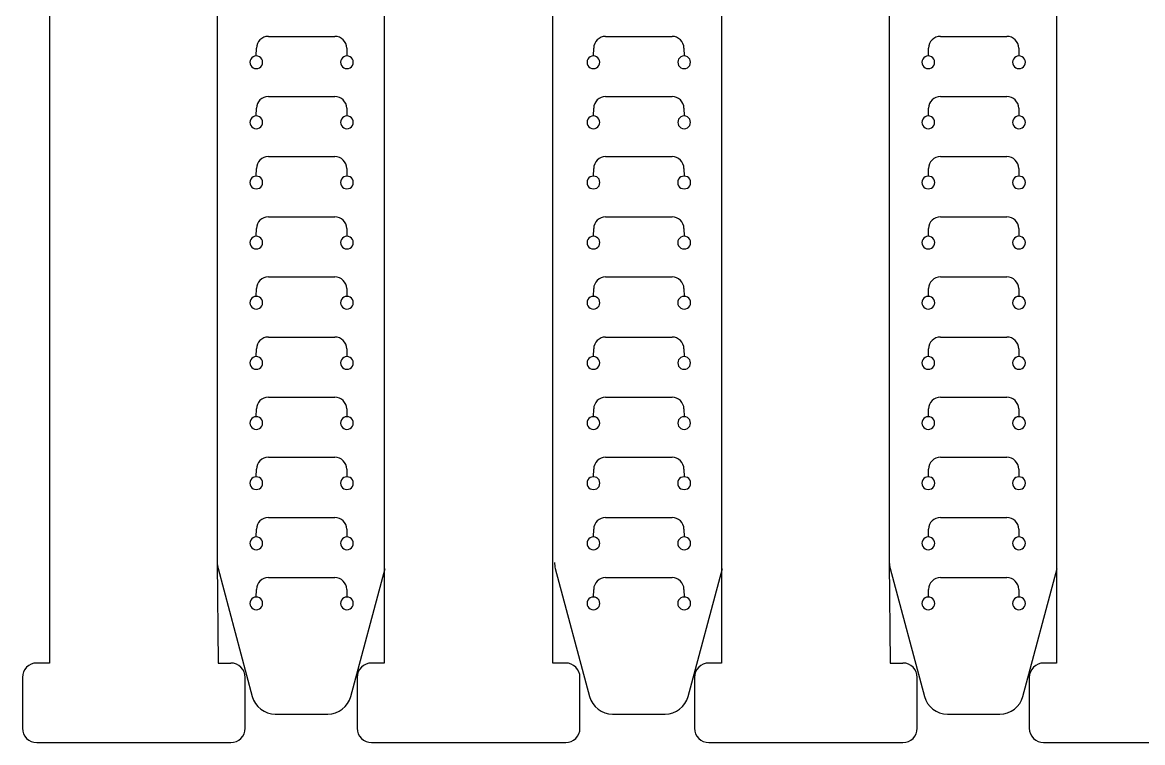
# Model space of a CAD drawing. Extents: x 13 to 590, y 13 to 389.
# Drawn here: x 13.4 to 154.2, y 13.4 to 103.9 of the extents above; entities that cross this region are included whole.
import ezdxf

# ---------------------------------------------------------------- set-up
doc = ezdxf.new("R2010")
doc.units = 0
doc.layers.add('Layer_1', color=7, linetype='CONTINUOUS')

msp = doc.modelspace()

# ---------------------------------------------------------------- linework, layer by layer
at = {"layer": 'Layer_1', "color": 7}
for p, q in [((37.904626, 378.622635), (37.904626, 36.036164)), ((58.901298, 378.68137), (58.901298, 23.394904)), ((101.292422, 378.68137), (101.292422, 23.394904)), ((122.378126, 378.622635), (122.378126, 36.036164)), ((143.374798, 378.68137), (143.374798, 23.394904)), ((16.818922, 367.56887), (16.818922, 23.394904)), ((80.101308, 23.394904), (80.101308, 365.98137)), ((37.904626, 36.036164), (38.018926, 23.394904)), ((38.006861, 35.259717), (42.308828, 19.204512)), ((54.700429, 19.204512), (59.002396, 35.259717)), ((80.397985, 35.259717), (84.699951, 19.204512)), ((97.091553, 19.204512), (101.393519, 35.259717)), ((122.378126, 36.036164), (122.492426, 23.394904)), ((122.480361, 35.259717), (126.782327, 19.204512)), ((139.173929, 19.204512), (143.475895, 35.259717)), ((16.818922, 23.394904), (15.218934, 23.394904)), ((38.018926, 23.394904), (39.618915, 23.394904)), ((58.901298, 23.394904), (57.30131, 23.394904)), ((81.701296, 23.394904), (80.101308, 23.394904)), ((101.292422, 23.394904), (99.692434, 23.394904)), ((122.492426, 23.394904), (124.092414, 23.394904)), ((143.374798, 23.394904), (141.77481, 23.394904)), ((13.418921, 21.59489), (13.418921, 15.194884)), ((41.418928, 15.194884), (41.418928, 21.59489)), ((55.501297, 21.59489), (55.501297, 15.194884)), ((83.501309, 15.194884), (83.501309, 21.59489)), ((97.89242, 21.59489), (97.89242, 15.194884)), ((125.892428, 15.194884), (125.892428, 21.59489)), ((139.974796, 21.59489), (139.974796, 15.194884)), ((45.206597, 16.98098), (51.802633, 16.98098)), ((87.597721, 16.98098), (94.193757, 16.98098)), ((129.680097, 16.98098), (136.276133, 16.98098)), ((15.218934, 13.394897), (39.618915, 13.394897)), ((57.30131, 13.394897), (81.701296, 13.394897)), ((99.692434, 13.394897), (124.092414, 13.394897)), ((141.77481, 13.394897), (166.17479, 13.394897))]:
    msp.add_line(p, q, dxfattribs=at)
at = {"layer": 'Layer_1', "color": 1}
for p, q in [((44.33252, 102.142309), (52.676737, 102.142309)), ((86.723643, 102.142309), (95.067861, 102.142309)), ((128.806019, 102.142309), (137.150237, 102.142309)), ((42.817304, 99.693699), (42.83265, 100.666096)), ((54.176554, 100.666093), (54.1919, 99.693697)), ((85.208427, 99.693699), (85.223773, 100.666096)), ((96.567678, 100.666093), (96.583024, 99.693697)), ((127.290804, 99.693699), (127.306149, 100.666096)), ((138.650054, 100.666093), (138.6654, 99.693697)), ((42.80463, 99.693805), (42.80463, 99.693805)), ((54.204627, 99.693805), (54.204627, 99.693805)), ((85.195754, 99.693805), (85.195754, 99.693805)), ((96.59575, 99.693805), (96.59575, 99.693805)), ((127.27813, 99.693805), (127.27813, 99.693805)), ((138.678126, 99.693805), (138.678126, 99.693805)), ((44.33252, 94.585333), (52.676737, 94.585333)), ((86.723643, 94.585333), (95.067861, 94.585333)), ((128.806019, 94.585333), (137.150237, 94.585333)), ((42.817304, 92.13672), (42.83265, 93.109117)), ((54.176554, 93.109117), (54.1919, 92.13672)), ((85.208427, 92.13672), (85.223773, 93.109117)), ((96.567678, 93.109117), (96.583024, 92.13672)), ((127.290804, 92.13672), (127.306149, 93.109117)), ((138.650054, 93.109117), (138.6654, 92.13672)), ((42.80463, 92.136826), (42.80463, 92.136826)), ((54.204627, 92.136826), (54.204627, 92.136826)), ((85.195754, 92.136826), (85.195754, 92.136826)), ((96.59575, 92.136826), (96.59575, 92.136826)), ((127.27813, 92.136826), (127.27813, 92.136826)), ((138.678126, 92.136826), (138.678126, 92.136826)), ((44.33252, 87.028357), (52.676737, 87.028357)), ((86.723643, 87.028357), (95.067861, 87.028357)), ((128.806019, 87.028357), (137.150237, 87.028357)), ((42.80463, 84.579823), (42.80463, 84.579823)), ((42.817304, 84.579747), (42.83265, 85.552117)), ((54.176554, 85.552114), (54.1919, 84.579744)), ((54.204627, 84.579823), (54.204627, 84.579823)), ((85.195754, 84.579823), (85.195754, 84.579823)), ((85.208427, 84.579747), (85.223773, 85.552117)), ((96.567678, 85.552114), (96.583024, 84.579744)), ((96.59575, 84.579823), (96.59575, 84.579823)), ((127.27813, 84.579823), (127.27813, 84.579823)), ((127.290804, 84.579747), (127.306149, 85.552117)), ((138.650054, 85.552114), (138.6654, 84.579744)), ((138.678126, 84.579823), (138.678126, 84.579823)), ((44.33252, 79.471381), (52.676737, 79.471381)), ((86.723643, 79.471381), (95.067861, 79.471381)), ((128.806019, 79.471381), (137.150237, 79.471381)), ((42.817304, 77.022741), (42.83265, 77.995138)), ((54.176554, 77.995138), (54.1919, 77.022741)), ((85.208427, 77.022741), (85.223773, 77.995138)), ((96.567678, 77.995138), (96.583024, 77.022741)), ((127.290804, 77.022741), (127.306149, 77.995138)), ((138.650054, 77.995138), (138.6654, 77.022741)), ((42.80463, 77.022847), (42.80463, 77.022847)), ((54.204627, 77.022847), (54.204627, 77.022847)), ((85.195754, 77.022847), (85.195754, 77.022847)), ((96.59575, 77.022847), (96.59575, 77.022847)), ((127.27813, 77.022847), (127.27813, 77.022847)), ((138.678126, 77.022847), (138.678126, 77.022847)), ((44.33252, 71.914404), (52.676737, 71.914404)), ((86.723643, 71.914404), (95.067861, 71.914404)), ((128.806019, 71.914404), (137.150237, 71.914404)), ((42.817304, 69.465768), (42.83265, 70.438164)), ((54.176554, 70.438162), (54.1919, 69.465765)), ((85.208427, 69.465768), (85.223773, 70.438164)), ((96.567678, 70.438162), (96.583024, 69.465765)), ((127.290804, 69.465768), (127.306149, 70.438164)), ((138.650054, 70.438162), (138.6654, 69.465765)), ((42.80463, 69.465871), (42.80463, 69.465871)), ((54.204627, 69.465871), (54.204627, 69.465871)), ((85.195754, 69.465871), (85.195754, 69.465871)), ((96.59575, 69.465871), (96.59575, 69.465871)), ((127.27813, 69.465871), (127.27813, 69.465871)), ((138.678126, 69.465871), (138.678126, 69.465871)), ((44.33252, 64.357431), (52.676737, 64.357431)), ((86.723643, 64.357431), (95.067861, 64.357431)), ((128.806019, 64.357431), (137.150237, 64.357431)), ((42.817304, 61.908789), (42.83265, 62.881186)), ((54.176554, 62.881186), (54.1919, 61.908789)), ((85.208427, 61.908789), (85.223773, 62.881186)), ((96.567678, 62.881186), (96.583024, 61.908789)), ((127.290804, 61.908789), (127.306149, 62.881186)), ((138.650054, 62.881186), (138.6654, 61.908789)), ((42.80463, 61.908895), (42.80463, 61.908895)), ((54.204627, 61.908895), (54.204627, 61.908895)), ((85.195754, 61.908895), (85.195754, 61.908895)), ((96.59575, 61.908895), (96.59575, 61.908895)), ((127.27813, 61.908895), (127.27813, 61.908895)), ((138.678126, 61.908895), (138.678126, 61.908895)), ((44.33252, 56.800426), (52.676737, 56.800426)), ((86.723643, 56.800426), (95.067861, 56.800426)), ((128.806019, 56.800426), (137.150237, 56.800426)), ((42.817304, 54.351815), (42.83265, 55.324212)), ((54.176554, 55.324212), (54.1919, 54.351815)), ((85.208427, 54.351815), (85.223773, 55.324212)), ((96.567678, 55.324212), (96.583024, 54.351815)), ((127.290804, 54.351815), (127.306149, 55.324212)), ((138.650054, 55.324212), (138.6654, 54.351815)), ((42.80463, 54.351921), (42.80463, 54.351921)), ((54.204627, 54.351921), (54.204627, 54.351921)), ((85.195754, 54.351921), (85.195754, 54.351921)), ((96.59575, 54.351921), (96.59575, 54.351921)), ((127.27813, 54.351921), (127.27813, 54.351921)), ((138.678126, 54.351921), (138.678126, 54.351921)), ((44.33252, 49.243449), (52.676737, 49.243449)), ((86.723643, 49.243449), (95.067861, 49.243449)), ((128.806019, 49.243449), (137.150237, 49.243449)), ((42.80463, 46.794916), (42.80463, 46.794916)), ((42.817304, 46.794836), (42.83265, 47.767207)), ((54.176554, 47.767207), (54.1919, 46.794836)), ((54.204627, 46.794916), (54.204627, 46.794916)), ((85.195754, 46.794916), (85.195754, 46.794916)), ((85.208427, 46.794836), (85.223773, 47.767207)), ((96.567678, 47.767207), (96.583024, 46.794836)), ((96.59575, 46.794916), (96.59575, 46.794916)), ((127.27813, 46.794916), (127.27813, 46.794916)), ((127.290804, 46.794836), (127.306149, 47.767207)), ((138.650054, 47.767207), (138.6654, 46.794836)), ((138.678126, 46.794916), (138.678126, 46.794916)), ((44.33252, 41.686473), (52.676737, 41.686473)), ((86.723643, 41.686473), (95.067861, 41.686473)), ((128.806019, 41.686473), (137.150237, 41.686473)), ((42.817304, 39.237836), (42.83265, 40.210233)), ((54.176554, 40.21023), (54.1919, 39.237834)), ((85.208427, 39.237836), (85.223773, 40.210233)), ((96.567678, 40.21023), (96.583024, 39.237834)), ((127.290804, 39.237836), (127.306149, 40.210233)), ((138.650054, 40.21023), (138.6654, 39.237834)), ((42.80463, 39.237939), (42.80463, 39.237939)), ((54.204627, 39.237939), (54.204627, 39.237939)), ((85.195754, 39.237939), (85.195754, 39.237939)), ((96.59575, 39.237939), (96.59575, 39.237939)), ((127.27813, 39.237939), (127.27813, 39.237939)), ((138.678126, 39.237939), (138.678126, 39.237939)), ((44.33252, 34.129497), (52.676737, 34.129497)), ((86.723643, 34.129497), (95.067861, 34.129497)), ((128.806019, 34.129497), (137.150237, 34.129497)), ((42.817304, 31.68086), (42.83265, 32.653254)), ((54.176554, 32.653254), (54.1919, 31.68086)), ((85.208427, 31.68086), (85.223773, 32.653254)), ((96.567678, 32.653254), (96.583024, 31.68086)), ((127.290804, 31.68086), (127.306149, 32.653254)), ((138.650054, 32.653254), (138.6654, 31.68086)), ((42.80463, 31.680966), (42.80463, 31.680966)), ((54.204627, 31.680966), (54.204627, 31.680966)), ((85.195754, 31.680966), (85.195754, 31.680966)), ((96.59575, 31.680966), (96.59575, 31.680966)), ((127.27813, 31.680966), (127.27813, 31.680966)), ((138.678126, 31.680966), (138.678126, 31.680966))]:
    msp.add_line(p, q, dxfattribs=at)
for points in [[(44.33252, 102.142309), (43.513343, 102.142309), (42.845694, 101.48514), (42.832703, 100.666096)], [(54.176554, 100.666093), (54.16359, 101.485137), (53.495887, 102.142309), (52.676737, 102.142309)], [(86.723643, 102.142309), (85.904467, 102.142309), (85.236817, 101.48514), (85.223826, 100.666096)], [(96.567678, 100.666093), (96.554713, 101.485137), (95.887011, 102.142309), (95.067861, 102.142309)], [(128.806019, 102.142309), (127.986843, 102.142309), (127.319193, 101.48514), (127.306202, 100.666096)], [(138.650054, 100.666093), (138.637089, 101.485137), (137.969387, 102.142309), (137.150237, 102.142309)], [(42.111792, 99.293805), (41.968891, 99.046288), (41.968891, 98.741302), (42.111792, 98.493785)], [(42.80463, 99.693805), (42.518801, 99.693805), (42.254694, 99.541326), (42.111792, 99.293808)], [(43.497442, 99.293805), (43.35454, 99.541323), (43.090433, 99.693802), (42.80463, 99.693802)], [(43.497442, 98.493785), (43.64037, 98.741305), (43.64037, 99.046288), (43.497442, 99.293805)], [(53.511789, 99.293805), (53.368887, 99.046288), (53.368887, 98.741302), (53.511789, 98.493785)], [(54.204627, 99.693805), (53.918797, 99.693805), (53.65469, 99.541326), (53.511789, 99.293808)], [(54.897438, 99.293805), (54.754537, 99.541323), (54.49043, 99.693802), (54.204627, 99.693802)], [(54.897438, 98.493785), (55.040366, 98.741305), (55.040366, 99.046288), (54.897438, 99.293805)], [(84.502916, 99.293805), (84.360015, 99.046288), (84.360015, 98.741302), (84.502916, 98.493785)], [(85.195754, 99.693805), (84.909925, 99.693805), (84.645818, 99.541326), (84.502916, 99.293808)], [(85.888565, 99.293805), (85.745664, 99.541323), (85.481557, 99.693802), (85.195754, 99.693802)], [(85.888565, 98.493785), (86.031493, 98.741305), (86.031493, 99.046288), (85.888565, 99.293805)], [(95.902912, 99.293805), (95.760011, 99.046288), (95.760011, 98.741302), (95.902912, 98.493785)], [(96.59575, 99.693805), (96.309921, 99.693805), (96.045814, 99.541326), (95.902912, 99.293808)], [(97.288562, 99.293805), (97.14566, 99.541323), (96.881553, 99.693802), (96.59575, 99.693802)], [(97.288562, 98.493785), (97.43149, 98.741305), (97.43149, 99.046288), (97.288562, 99.293805)], [(126.585292, 99.293805), (126.442391, 99.046288), (126.442391, 98.741302), (126.585292, 98.493785)], [(127.27813, 99.693805), (126.992301, 99.693805), (126.728194, 99.541326), (126.585292, 99.293808)], [(127.970941, 99.293805), (127.82804, 99.541323), (127.563933, 99.693802), (127.27813, 99.693802)], [(127.970941, 98.493785), (128.113869, 98.741305), (128.113869, 99.046288), (127.970941, 99.293805)], [(137.985288, 99.293805), (137.842387, 99.046288), (137.842387, 98.741302), (137.985288, 98.493785)], [(138.678126, 99.693805), (138.392297, 99.693805), (138.12819, 99.541326), (137.985288, 99.293808)], [(139.370938, 99.293805), (139.228036, 99.541323), (138.963929, 99.693802), (138.678126, 99.693802)], [(139.370938, 98.493785), (139.513866, 98.741305), (139.513866, 99.046288), (139.370938, 99.293805)], [(42.111792, 98.493785), (42.254694, 98.246267), (42.518801, 98.093788), (42.80463, 98.093788)], [(42.80463, 98.093788), (43.090433, 98.093788), (43.35454, 98.246267), (43.497442, 98.493785)], [(53.511789, 98.493785), (53.65469, 98.246267), (53.918797, 98.093788), (54.204627, 98.093788)], [(54.204627, 98.093788), (54.49043, 98.093788), (54.754537, 98.246267), (54.897438, 98.493785)], [(84.502916, 98.493785), (84.645818, 98.246267), (84.909925, 98.093788), (85.195754, 98.093788)], [(85.195754, 98.093788), (85.481557, 98.093788), (85.745664, 98.246267), (85.888565, 98.493785)], [(95.902912, 98.493785), (96.045814, 98.246267), (96.309921, 98.093788), (96.59575, 98.093788)], [(96.59575, 98.093788), (96.881553, 98.093788), (97.14566, 98.246267), (97.288562, 98.493785)], [(126.585292, 98.493785), (126.728194, 98.246267), (126.992301, 98.093788), (127.27813, 98.093788)], [(127.27813, 98.093788), (127.563933, 98.093788), (127.82804, 98.246267), (127.970941, 98.493785)], [(137.985288, 98.493785), (138.12819, 98.246267), (138.392297, 98.093788), (138.678126, 98.093788)], [(138.678126, 98.093788), (138.963929, 98.093788), (139.228036, 98.246267), (139.370938, 98.493785)], [(44.33252, 94.585333), (43.513343, 94.585333), (42.845694, 93.928161), (42.832703, 93.109117)], [(54.176554, 93.109117), (54.16359, 93.928161), (53.495887, 94.585333), (52.676737, 94.585333)], [(86.723643, 94.585333), (85.904467, 94.585333), (85.236817, 93.928161), (85.223826, 93.109117)], [(96.567678, 93.109117), (96.554713, 93.928161), (95.887011, 94.585333), (95.067861, 94.585333)], [(128.806019, 94.585333), (127.986843, 94.585333), (127.319193, 93.928161), (127.306202, 93.109117)], [(138.650054, 93.109117), (138.637089, 93.928161), (137.969387, 94.585333), (137.150237, 94.585333)], [(42.111792, 91.736829), (41.968891, 91.489311), (41.968891, 91.184353), (42.111792, 90.936811)], [(42.80463, 92.136826), (42.518801, 92.136826), (42.254694, 91.984349), (42.111792, 91.736829)], [(43.497442, 91.736829), (43.35454, 91.984349), (43.090433, 92.136826), (42.80463, 92.136826)], [(43.497442, 90.936811), (43.64037, 91.184355), (43.64037, 91.489314), (43.497442, 91.736829)], [(53.511789, 91.736829), (53.368887, 91.489311), (53.368887, 91.184353), (53.511789, 90.936811)], [(54.204627, 92.136826), (53.918797, 92.136826), (53.65469, 91.984349), (53.511789, 91.736829)], [(54.897438, 91.736829), (54.754537, 91.984349), (54.49043, 92.136826), (54.204627, 92.136826)], [(54.897438, 90.936811), (55.040366, 91.184355), (55.040366, 91.489314), (54.897438, 91.736829)], [(84.502916, 91.736829), (84.360015, 91.489311), (84.360015, 91.184353), (84.502916, 90.936811)], [(85.195754, 92.136826), (84.909925, 92.136826), (84.645818, 91.984349), (84.502916, 91.736829)], [(85.888565, 91.736829), (85.745664, 91.984349), (85.481557, 92.136826), (85.195754, 92.136826)], [(85.888565, 90.936811), (86.031493, 91.184355), (86.031493, 91.489314), (85.888565, 91.736829)], [(95.902912, 91.736829), (95.760011, 91.489311), (95.760011, 91.184353), (95.902912, 90.936811)], [(96.59575, 92.136826), (96.309921, 92.136826), (96.045814, 91.984349), (95.902912, 91.736829)], [(97.288562, 91.736829), (97.14566, 91.984349), (96.881553, 92.136826), (96.59575, 92.136826)], [(97.288562, 90.936811), (97.43149, 91.184355), (97.43149, 91.489314), (97.288562, 91.736829)], [(126.585292, 91.736829), (126.442391, 91.489311), (126.442391, 91.184353), (126.585292, 90.936811)], [(127.27813, 92.136826), (126.992301, 92.136826), (126.728194, 91.984349), (126.585292, 91.736829)], [(127.970941, 91.736829), (127.82804, 91.984349), (127.563933, 92.136826), (127.27813, 92.136826)], [(127.970941, 90.936811), (128.113869, 91.184355), (128.113869, 91.489314), (127.970941, 91.736829)], [(137.985288, 91.736829), (137.842387, 91.489311), (137.842387, 91.184353), (137.985288, 90.936811)], [(138.678126, 92.136826), (138.392297, 92.136826), (138.12819, 91.984349), (137.985288, 91.736829)], [(139.370938, 91.736829), (139.228036, 91.984349), (138.963929, 92.136826), (138.678126, 92.136826)], [(139.370938, 90.936811), (139.513866, 91.184355), (139.513866, 91.489314), (139.370938, 91.736829)], [(42.111792, 90.936811), (42.254694, 90.689291), (42.518801, 90.536814), (42.80463, 90.536814)], [(42.80463, 90.536814), (43.090433, 90.536814), (43.35454, 90.689291), (43.497442, 90.936811)], [(53.511789, 90.936811), (53.65469, 90.689291), (53.918797, 90.536814), (54.204627, 90.536814)], [(54.204627, 90.536814), (54.49043, 90.536814), (54.754537, 90.689291), (54.897438, 90.936811)], [(84.502916, 90.936811), (84.645818, 90.689291), (84.909925, 90.536814), (85.195754, 90.536814)], [(85.195754, 90.536814), (85.481557, 90.536814), (85.745664, 90.689291), (85.888565, 90.936811)], [(95.902912, 90.936811), (96.045814, 90.689291), (96.309921, 90.536814), (96.59575, 90.536814)], [(96.59575, 90.536814), (96.881553, 90.536814), (97.14566, 90.689291), (97.288562, 90.936811)], [(126.585292, 90.936811), (126.728194, 90.689291), (126.992301, 90.536814), (127.27813, 90.536814)], [(127.27813, 90.536814), (127.563933, 90.536814), (127.82804, 90.689291), (127.970941, 90.936811)], [(137.985288, 90.936811), (138.12819, 90.689291), (138.392297, 90.536814), (138.678126, 90.536814)], [(138.678126, 90.536814), (138.963929, 90.536814), (139.228036, 90.689291), (139.370938, 90.936811)], [(44.33252, 87.028357), (43.513343, 87.028357), (42.845667, 86.371188), (42.832703, 85.552114)], [(54.176554, 85.552114), (54.16359, 86.371185), (53.495887, 87.028357), (52.676737, 87.028357)], [(86.723643, 87.028357), (85.904467, 87.028357), (85.236791, 86.371188), (85.223826, 85.552114)], [(96.567678, 85.552114), (96.554713, 86.371185), (95.887011, 87.028357), (95.067861, 87.028357)], [(128.806019, 87.028357), (127.986843, 87.028357), (127.319167, 86.371188), (127.306202, 85.552114)], [(138.650054, 85.552114), (138.637089, 86.371185), (137.969387, 87.028357), (137.150237, 87.028357)], [(42.80463, 84.579823), (42.518034, 84.579823), (42.25271, 84.428773), (42.109094, 84.180779)], [(43.500141, 84.180779), (43.356525, 84.428773), (43.091201, 84.580988), (42.80463, 84.579823)], [(54.204627, 84.579823), (53.91803, 84.579823), (53.652706, 84.428773), (53.50909, 84.180779)], [(54.900163, 84.180779), (54.756521, 84.428773), (54.491197, 84.580988), (54.204627, 84.579823)], [(85.195754, 84.579823), (84.909157, 84.579823), (84.643833, 84.428773), (84.500217, 84.180779)], [(85.891264, 84.180779), (85.747648, 84.428773), (85.482324, 84.580988), (85.195754, 84.579823)], [(96.59575, 84.579823), (96.309154, 84.579823), (96.043829, 84.428773), (95.900214, 84.180779)], [(97.291287, 84.180779), (97.147645, 84.428773), (96.88232, 84.580988), (96.59575, 84.579823)], [(127.27813, 84.579823), (126.991533, 84.579823), (126.726209, 84.428773), (126.582593, 84.180779)], [(127.97364, 84.180779), (127.830024, 84.428773), (127.5647, 84.580988), (127.27813, 84.579823)], [(138.678126, 84.579823), (138.39153, 84.579823), (138.126205, 84.428773), (137.98259, 84.180779)], [(139.373663, 84.180779), (139.230021, 84.428773), (138.964696, 84.580988), (138.678126, 84.579823)], [(42.109094, 84.180779), (41.965451, 83.932785), (41.965451, 83.6269), (42.109094, 83.37888)], [(42.109094, 83.37888), (42.25271, 83.130886), (42.518034, 82.978671), (42.80463, 82.979835)], [(42.80463, 82.979835), (43.091201, 82.979835), (43.356525, 83.130888), (43.500141, 83.37888)], [(43.500141, 83.37888), (43.643783, 83.6269), (43.643783, 83.932785), (43.500141, 84.180779)], [(53.50909, 84.180779), (53.365448, 83.932785), (53.365448, 83.6269), (53.50909, 83.37888)], [(53.50909, 83.37888), (53.652706, 83.130886), (53.91803, 82.978671), (54.204627, 82.979835)], [(54.204627, 82.979835), (54.491197, 82.979835), (54.756521, 83.130888), (54.900163, 83.37888)], [(54.900163, 83.37888), (55.043779, 83.6269), (55.043779, 83.932785), (54.900163, 84.180779)], [(84.500217, 84.180779), (84.356575, 83.932785), (84.356575, 83.6269), (84.500217, 83.37888)], [(84.500217, 83.37888), (84.643833, 83.130886), (84.909157, 82.978671), (85.195754, 82.979835)], [(85.195754, 82.979835), (85.482324, 82.979835), (85.747648, 83.130888), (85.891264, 83.37888)], [(85.891264, 83.37888), (86.034906, 83.6269), (86.034906, 83.932785), (85.891264, 84.180779)], [(95.900214, 84.180779), (95.756571, 83.932785), (95.756571, 83.6269), (95.900214, 83.37888)], [(95.900214, 83.37888), (96.043829, 83.130886), (96.309154, 82.978671), (96.59575, 82.979835)], [(96.59575, 82.979835), (96.88232, 82.979835), (97.147645, 83.130888), (97.291287, 83.37888)], [(97.291287, 83.37888), (97.434903, 83.6269), (97.434903, 83.932785), (97.291287, 84.180779)], [(126.582593, 84.180779), (126.438951, 83.932785), (126.438951, 83.6269), (126.582593, 83.37888)], [(126.582593, 83.37888), (126.726209, 83.130886), (126.991533, 82.978671), (127.27813, 82.979835)], [(127.27813, 82.979835), (127.5647, 82.979835), (127.830024, 83.130888), (127.97364, 83.37888)], [(127.97364, 83.37888), (128.117282, 83.6269), (128.117282, 83.932785), (127.97364, 84.180779)], [(137.98259, 84.180779), (137.838947, 83.932785), (137.838947, 83.6269), (137.98259, 83.37888)], [(137.98259, 83.37888), (138.126205, 83.130886), (138.39153, 82.978671), (138.678126, 82.979835)], [(138.678126, 82.979835), (138.964696, 82.979835), (139.230021, 83.130888), (139.373663, 83.37888)], [(139.373663, 83.37888), (139.517279, 83.6269), (139.517279, 83.932785), (139.373663, 84.180779)], [(44.33252, 79.471381), (43.513343, 79.471381), (42.845667, 78.814209), (42.832703, 77.995138)], [(54.176554, 77.995138), (54.16359, 78.814209), (53.495887, 79.471383), (52.676737, 79.471383)], [(86.723643, 79.471381), (85.904467, 79.471381), (85.236791, 78.814209), (85.223826, 77.995138)], [(96.567678, 77.995138), (96.554713, 78.814209), (95.887011, 79.471383), (95.067861, 79.471383)], [(128.806019, 79.471381), (127.986843, 79.471381), (127.319167, 78.814209), (127.306202, 77.995138)], [(138.650054, 77.995138), (138.637089, 78.814209), (137.969387, 79.471383), (137.150237, 79.471383)], [(42.109252, 76.623723), (41.965663, 76.375756), (41.965663, 76.06995), (42.109252, 75.821983)], [(42.80463, 77.022847), (42.518087, 77.022847), (42.252842, 76.871693), (42.109252, 76.623723)], [(43.499982, 76.623723), (43.356392, 76.871691), (43.091148, 77.023932), (42.80463, 77.022847)], [(43.499982, 75.821983), (43.643571, 76.06995), (43.643571, 76.375756), (43.499982, 76.623723)], [(53.509249, 76.623723), (53.365659, 76.375756), (53.365659, 76.06995), (53.509249, 75.821983)], [(54.204627, 77.022847), (53.918083, 77.022847), (53.652838, 76.871693), (53.509249, 76.623723)], [(54.899978, 76.623723), (54.756389, 76.871691), (54.491144, 77.023932), (54.204627, 77.022847)], [(54.899978, 75.821983), (55.043567, 76.06995), (55.043567, 76.375756), (54.899978, 76.623723)], [(84.500376, 76.623723), (84.356787, 76.375756), (84.356787, 76.06995), (84.500376, 75.821983)], [(85.195754, 77.022847), (84.90921, 77.022847), (84.643965, 76.871693), (84.500376, 76.623723)], [(85.891105, 76.623723), (85.747516, 76.871691), (85.482271, 77.023932), (85.195754, 77.022847)], [(85.891105, 75.821983), (86.034695, 76.06995), (86.034695, 76.375756), (85.891105, 76.623723)], [(95.900372, 76.623723), (95.756783, 76.375756), (95.756783, 76.06995), (95.900372, 75.821983)], [(96.59575, 77.022847), (96.309206, 77.022847), (96.043962, 76.871693), (95.900372, 76.623723)], [(97.291102, 76.623723), (97.147512, 76.871691), (96.882267, 77.023932), (96.59575, 77.022847)], [(97.291102, 75.821983), (97.434691, 76.06995), (97.434691, 76.375756), (97.291102, 76.623723)], [(126.582752, 76.623723), (126.439163, 76.375756), (126.439163, 76.06995), (126.582752, 75.821983)], [(127.27813, 77.022847), (126.991586, 77.022847), (126.726341, 76.871693), (126.582752, 76.623723)], [(127.973481, 76.623723), (127.829892, 76.871691), (127.564647, 77.023932), (127.27813, 77.022847)], [(127.973481, 75.821983), (128.117071, 76.06995), (128.117071, 76.375756), (127.973481, 76.623723)], [(137.982748, 76.623723), (137.839159, 76.375756), (137.839159, 76.06995), (137.982748, 75.821983)], [(138.678126, 77.022847), (138.391582, 77.022847), (138.126338, 76.871693), (137.982748, 76.623723)], [(139.373478, 76.623723), (139.229888, 76.871691), (138.964644, 77.023932), (138.678126, 77.022847)], [(139.373478, 75.821983), (139.517067, 76.06995), (139.517067, 76.375756), (139.373478, 76.623723)], [(42.109252, 75.821983), (42.252842, 75.574015), (42.518087, 75.421774), (42.80463, 75.422859)], [(42.80463, 75.422862), (43.091148, 75.422862), (43.356392, 75.574015), (43.499982, 75.821985)], [(53.509249, 75.821983), (53.652838, 75.574015), (53.918083, 75.421774), (54.204627, 75.422859)], [(54.204627, 75.422862), (54.491144, 75.422862), (54.756389, 75.574015), (54.899978, 75.821985)], [(84.500376, 75.821983), (84.643965, 75.574015), (84.90921, 75.421774), (85.195754, 75.422859)], [(85.195754, 75.422862), (85.482271, 75.422862), (85.747516, 75.574015), (85.891105, 75.821985)], [(95.900372, 75.821983), (96.043962, 75.574015), (96.309206, 75.421774), (96.59575, 75.422859)], [(96.59575, 75.422862), (96.882267, 75.422862), (97.147512, 75.574015), (97.291102, 75.821985)], [(126.582752, 75.821983), (126.726341, 75.574015), (126.991586, 75.421774), (127.27813, 75.422859)], [(127.27813, 75.422862), (127.564647, 75.422862), (127.829892, 75.574015), (127.973481, 75.821985)], [(137.982748, 75.821983), (138.126338, 75.574015), (138.391582, 75.421774), (138.678126, 75.422859)], [(138.678126, 75.422862), (138.964644, 75.422862), (139.229888, 75.574015), (139.373478, 75.821985)], [(44.33252, 71.914404), (43.513343, 71.914404), (42.845667, 71.257235), (42.832703, 70.438162)], [(54.176554, 70.438162), (54.16359, 71.257232), (53.495887, 71.914404), (52.676737, 71.914404)], [(86.723643, 71.914404), (85.904467, 71.914404), (85.236791, 71.257235), (85.223826, 70.438162)], [(96.567678, 70.438162), (96.554713, 71.257232), (95.887011, 71.914404), (95.067861, 71.914404)], [(128.806019, 71.914404), (127.986843, 71.914404), (127.319167, 71.257235), (127.306202, 70.438162)], [(138.650054, 70.438162), (138.637089, 71.257232), (137.969387, 71.914404), (137.150237, 71.914404)], [(42.109252, 69.06675), (41.965663, 68.818782), (41.965663, 68.512977), (42.109252, 68.265007)], [(42.80463, 69.465871), (42.518087, 69.465871), (42.252842, 69.314714), (42.109252, 69.066747)], [(43.499982, 69.06675), (43.356392, 69.314714), (43.091148, 69.466958), (42.80463, 69.465874)], [(43.499982, 68.265007), (43.643571, 68.512974), (43.643571, 68.818779), (43.499982, 69.06675)], [(53.509249, 69.06675), (53.365659, 68.818782), (53.365659, 68.512977), (53.509249, 68.265007)], [(54.204627, 69.465871), (53.918083, 69.465871), (53.652838, 69.314714), (53.509249, 69.066747)], [(54.899978, 69.06675), (54.756389, 69.314714), (54.491144, 69.466958), (54.204627, 69.465874)], [(54.899978, 68.265007), (55.043567, 68.512974), (55.043567, 68.818779), (54.899978, 69.06675)], [(84.500376, 69.06675), (84.356787, 68.818782), (84.356787, 68.512977), (84.500376, 68.265007)], [(85.195754, 69.465871), (84.90921, 69.465871), (84.643965, 69.314714), (84.500376, 69.066747)], [(85.891105, 69.06675), (85.747516, 69.314714), (85.482271, 69.466958), (85.195754, 69.465874)], [(85.891105, 68.265007), (86.034695, 68.512974), (86.034695, 68.818779), (85.891105, 69.06675)], [(95.900372, 69.06675), (95.756783, 68.818782), (95.756783, 68.512977), (95.900372, 68.265007)], [(96.59575, 69.465871), (96.309206, 69.465871), (96.043962, 69.314714), (95.900372, 69.066747)], [(97.291102, 69.06675), (97.147512, 69.314714), (96.882267, 69.466958), (96.59575, 69.465874)], [(97.291102, 68.265007), (97.434691, 68.512974), (97.434691, 68.818779), (97.291102, 69.06675)], [(126.582752, 69.06675), (126.439163, 68.818782), (126.439163, 68.512977), (126.582752, 68.265007)], [(127.27813, 69.465871), (126.991586, 69.465871), (126.726341, 69.314714), (126.582752, 69.066747)], [(127.973481, 69.06675), (127.829892, 69.314714), (127.564647, 69.466958), (127.27813, 69.465874)], [(127.973481, 68.265007), (128.117071, 68.512974), (128.117071, 68.818779), (127.973481, 69.06675)], [(137.982748, 69.06675), (137.839159, 68.818782), (137.839159, 68.512977), (137.982748, 68.265007)], [(138.678126, 69.465871), (138.391582, 69.465871), (138.126338, 69.314714), (137.982748, 69.066747)], [(139.373478, 69.06675), (139.229888, 69.314714), (138.964644, 69.466958), (138.678126, 69.465874)], [(139.373478, 68.265007), (139.517067, 68.512974), (139.517067, 68.818779), (139.373478, 69.06675)], [(42.109252, 68.265007), (42.252842, 68.017042), (42.518087, 67.864798), (42.80463, 67.865883)], [(42.80463, 67.865883), (43.091148, 67.865883), (43.356392, 68.017039), (43.499982, 68.265007)], [(53.509249, 68.265007), (53.652838, 68.017042), (53.918083, 67.864798), (54.204627, 67.865883)], [(54.204627, 67.865883), (54.491144, 67.865883), (54.756389, 68.017039), (54.899978, 68.265007)], [(84.500376, 68.265007), (84.643965, 68.017042), (84.90921, 67.864798), (85.195754, 67.865883)], [(85.195754, 67.865883), (85.482271, 67.865883), (85.747516, 68.017039), (85.891105, 68.265007)], [(95.900372, 68.265007), (96.043962, 68.017042), (96.309206, 67.864798), (96.59575, 67.865883)], [(96.59575, 67.865883), (96.882267, 67.865883), (97.147512, 68.017039), (97.291102, 68.265007)], [(126.582752, 68.265007), (126.726341, 68.017042), (126.991586, 67.864798), (127.27813, 67.865883)], [(127.27813, 67.865883), (127.564647, 67.865883), (127.829892, 68.017039), (127.973481, 68.265007)], [(137.982748, 68.265007), (138.126338, 68.017042), (138.391582, 67.864798), (138.678126, 67.865883)], [(138.678126, 67.865883), (138.964644, 67.865883), (139.229888, 68.017039), (139.373478, 68.265007)], [(44.33252, 64.357431), (43.513343, 64.357431), (42.845667, 63.700259), (42.832703, 62.881186)], [(54.176554, 62.881186), (54.16359, 63.700256), (53.495887, 64.357431), (52.676737, 64.357431)], [(86.723643, 64.357431), (85.904467, 64.357431), (85.236791, 63.700259), (85.223826, 62.881186)], [(96.567678, 62.881186), (96.554713, 63.700256), (95.887011, 64.357431), (95.067861, 64.357431)], [(128.806019, 64.357431), (127.986843, 64.357431), (127.319167, 63.700259), (127.306202, 62.881186)], [(138.650054, 62.881186), (138.637089, 63.700256), (137.969387, 64.357431), (137.150237, 64.357431)], [(42.111792, 61.508898), (41.968891, 61.26138), (41.968891, 60.956421), (42.111792, 60.70888)], [(42.80463, 61.908895), (42.518801, 61.908895), (42.254694, 61.756418), (42.111792, 61.508898)], [(42.111792, 60.70888), (42.254694, 60.461359), (42.518801, 60.308883), (42.80463, 60.308883)], [(43.497442, 61.508898), (43.35454, 61.756418), (43.090433, 61.908895), (42.80463, 61.908895)], [(42.80463, 60.308883), (43.090433, 60.308883), (43.35454, 60.461359), (43.497442, 60.70888)], [(43.497442, 60.70888), (43.64037, 60.956424), (43.64037, 61.261383), (43.497442, 61.508898)], [(53.511789, 61.508898), (53.368887, 61.26138), (53.368887, 60.956421), (53.511789, 60.70888)], [(54.204627, 61.908895), (53.918797, 61.908895), (53.65469, 61.756418), (53.511789, 61.508898)], [(53.511789, 60.70888), (53.65469, 60.461359), (53.918797, 60.308883), (54.204627, 60.308883)], [(54.897438, 61.508898), (54.754537, 61.756418), (54.49043, 61.908895), (54.204627, 61.908895)], [(54.204627, 60.308883), (54.49043, 60.308883), (54.754537, 60.461359), (54.897438, 60.70888)], [(54.897438, 60.70888), (55.040366, 60.956424), (55.040366, 61.261383), (54.897438, 61.508898)], [(84.502916, 61.508898), (84.360015, 61.26138), (84.360015, 60.956421), (84.502916, 60.70888)], [(85.195754, 61.908895), (84.909925, 61.908895), (84.645818, 61.756418), (84.502916, 61.508898)], [(84.502916, 60.70888), (84.645818, 60.461359), (84.909925, 60.308883), (85.195754, 60.308883)], [(85.888565, 61.508898), (85.745664, 61.756418), (85.481557, 61.908895), (85.195754, 61.908895)], [(85.195754, 60.308883), (85.481557, 60.308883), (85.745664, 60.461359), (85.888565, 60.70888)], [(85.888565, 60.70888), (86.031493, 60.956424), (86.031493, 61.261383), (85.888565, 61.508898)], [(95.902912, 61.508898), (95.760011, 61.26138), (95.760011, 60.956421), (95.902912, 60.70888)], [(96.59575, 61.908895), (96.309921, 61.908895), (96.045814, 61.756418), (95.902912, 61.508898)], [(95.902912, 60.70888), (96.045814, 60.461359), (96.309921, 60.308883), (96.59575, 60.308883)], [(97.288562, 61.508898), (97.14566, 61.756418), (96.881553, 61.908895), (96.59575, 61.908895)], [(96.59575, 60.308883), (96.881553, 60.308883), (97.14566, 60.461359), (97.288562, 60.70888)], [(97.288562, 60.70888), (97.43149, 60.956424), (97.43149, 61.261383), (97.288562, 61.508898)], [(126.585292, 61.508898), (126.442391, 61.26138), (126.442391, 60.956421), (126.585292, 60.70888)], [(127.27813, 61.908895), (126.992301, 61.908895), (126.728194, 61.756418), (126.585292, 61.508898)], [(126.585292, 60.70888), (126.728194, 60.461359), (126.992301, 60.308883), (127.27813, 60.308883)], [(127.970941, 61.508898), (127.82804, 61.756418), (127.563933, 61.908895), (127.27813, 61.908895)], [(127.27813, 60.308883), (127.563933, 60.308883), (127.82804, 60.461359), (127.970941, 60.70888)], [(127.970941, 60.70888), (128.113869, 60.956424), (128.113869, 61.261383), (127.970941, 61.508898)], [(137.985288, 61.508898), (137.842387, 61.26138), (137.842387, 60.956421), (137.985288, 60.70888)], [(138.678126, 61.908895), (138.392297, 61.908895), (138.12819, 61.756418), (137.985288, 61.508898)], [(137.985288, 60.70888), (138.12819, 60.461359), (138.392297, 60.308883), (138.678126, 60.308883)], [(139.370938, 61.508898), (139.228036, 61.756418), (138.963929, 61.908895), (138.678126, 61.908895)], [(138.678126, 60.308883), (138.963929, 60.308883), (139.228036, 60.461359), (139.370938, 60.70888)], [(139.370938, 60.70888), (139.513866, 60.956424), (139.513866, 61.261383), (139.370938, 61.508898)], [(44.33252, 56.800426), (43.513343, 56.800426), (42.845694, 56.143256), (42.832703, 55.324212)], [(54.176554, 55.324212), (54.16359, 56.143256), (53.495887, 56.800426), (52.676737, 56.800426)], [(86.723643, 56.800426), (85.904467, 56.800426), (85.236817, 56.143256), (85.223826, 55.324212)], [(96.567678, 55.324212), (96.554713, 56.143256), (95.887011, 56.800426), (95.067861, 56.800426)], [(128.806019, 56.800426), (127.986843, 56.800426), (127.319193, 56.143256), (127.306202, 55.324212)], [(138.650054, 55.324212), (138.637089, 56.143256), (137.969387, 56.800426), (137.150237, 56.800426)], [(42.111792, 53.951924), (41.968891, 53.704404), (41.968891, 53.399421), (42.111792, 53.151903)], [(42.80463, 54.351921), (42.518801, 54.351921), (42.254694, 54.199442), (42.111792, 53.951924)], [(43.497442, 53.951924), (43.35454, 54.199442), (43.090433, 54.351921), (42.80463, 54.351921)], [(43.497442, 53.151901), (43.64037, 53.399421), (43.64037, 53.704404), (43.497442, 53.951921)], [(53.511789, 53.951924), (53.368887, 53.704404), (53.368887, 53.399421), (53.511789, 53.151903)], [(54.204627, 54.351921), (53.918797, 54.351921), (53.65469, 54.199442), (53.511789, 53.951924)], [(54.897438, 53.951924), (54.754537, 54.199442), (54.49043, 54.351921), (54.204627, 54.351921)], [(54.897438, 53.151901), (55.040366, 53.399421), (55.040366, 53.704404), (54.897438, 53.951921)], [(84.502916, 53.951924), (84.360015, 53.704404), (84.360015, 53.399421), (84.502916, 53.151903)], [(85.195754, 54.351921), (84.909925, 54.351921), (84.645818, 54.199442), (84.502916, 53.951924)], [(85.888565, 53.951924), (85.745664, 54.199442), (85.481557, 54.351921), (85.195754, 54.351921)], [(85.888565, 53.151901), (86.031493, 53.399421), (86.031493, 53.704404), (85.888565, 53.951921)], [(95.902912, 53.951924), (95.760011, 53.704404), (95.760011, 53.399421), (95.902912, 53.151903)], [(96.59575, 54.351921), (96.309921, 54.351921), (96.045814, 54.199442), (95.902912, 53.951924)], [(97.288562, 53.951924), (97.14566, 54.199442), (96.881553, 54.351921), (96.59575, 54.351921)], [(97.288562, 53.151901), (97.43149, 53.399421), (97.43149, 53.704404), (97.288562, 53.951921)], [(126.585292, 53.951924), (126.442391, 53.704404), (126.442391, 53.399421), (126.585292, 53.151903)], [(127.27813, 54.351921), (126.992301, 54.351921), (126.728194, 54.199442), (126.585292, 53.951924)], [(127.970941, 53.951924), (127.82804, 54.199442), (127.563933, 54.351921), (127.27813, 54.351921)], [(127.970941, 53.151901), (128.113869, 53.399421), (128.113869, 53.704404), (127.970941, 53.951921)], [(137.985288, 53.951924), (137.842387, 53.704404), (137.842387, 53.399421), (137.985288, 53.151903)], [(138.678126, 54.351921), (138.392297, 54.351921), (138.12819, 54.199442), (137.985288, 53.951924)], [(139.370938, 53.951924), (139.228036, 54.199442), (138.963929, 54.351921), (138.678126, 54.351921)], [(139.370938, 53.151901), (139.513866, 53.399421), (139.513866, 53.704404), (139.370938, 53.951921)], [(42.111792, 53.151901), (42.254694, 52.904383), (42.518801, 52.751904), (42.80463, 52.751904)], [(42.80463, 52.751904), (43.090433, 52.751904), (43.35454, 52.904383), (43.497442, 53.151901)], [(53.511789, 53.151901), (53.65469, 52.904383), (53.918797, 52.751904), (54.204627, 52.751904)], [(54.204627, 52.751904), (54.49043, 52.751904), (54.754537, 52.904383), (54.897438, 53.151901)], [(84.502916, 53.151901), (84.645818, 52.904383), (84.909925, 52.751904), (85.195754, 52.751904)], [(85.195754, 52.751904), (85.481557, 52.751904), (85.745664, 52.904383), (85.888565, 53.151901)], [(95.902912, 53.151901), (96.045814, 52.904383), (96.309921, 52.751904), (96.59575, 52.751904)], [(96.59575, 52.751904), (96.881553, 52.751904), (97.14566, 52.904383), (97.288562, 53.151901)], [(126.585292, 53.151901), (126.728194, 52.904383), (126.992301, 52.751904), (127.27813, 52.751904)], [(127.27813, 52.751904), (127.563933, 52.751904), (127.82804, 52.904383), (127.970941, 53.151901)], [(137.985288, 53.151901), (138.12819, 52.904383), (138.392297, 52.751904), (138.678126, 52.751904)], [(138.678126, 52.751904), (138.963929, 52.751904), (139.228036, 52.904383), (139.370938, 53.151901)], [(44.33252, 49.243449), (43.513343, 49.243449), (42.845667, 48.586277), (42.832703, 47.767207)], [(54.176554, 47.767207), (54.16359, 48.586277), (53.495887, 49.243452), (52.676737, 49.243452)], [(86.723643, 49.243449), (85.904467, 49.243449), (85.236791, 48.586277), (85.223826, 47.767207)], [(96.567678, 47.767207), (96.554713, 48.586277), (95.887011, 49.243452), (95.067861, 49.243452)], [(128.806019, 49.243449), (127.986843, 49.243449), (127.319167, 48.586277), (127.306202, 47.767207)], [(138.650054, 47.767207), (138.637089, 48.586277), (137.969387, 49.243452), (137.150237, 49.243452)], [(42.80463, 46.794916), (42.518034, 46.794916), (42.25271, 46.643865), (42.109094, 46.395871)], [(43.500141, 46.395871), (43.356525, 46.643868), (43.091201, 46.796083), (42.80463, 46.794916)], [(54.204627, 46.794916), (53.91803, 46.794916), (53.652706, 46.643865), (53.50909, 46.395871)], [(54.900163, 46.395871), (54.756521, 46.643868), (54.491197, 46.796083), (54.204627, 46.794916)], [(85.195754, 46.794916), (84.909157, 46.794916), (84.643833, 46.643865), (84.500217, 46.395871)], [(85.891264, 46.395871), (85.747648, 46.643868), (85.482324, 46.796083), (85.195754, 46.794916)], [(96.59575, 46.794916), (96.309154, 46.794916), (96.043829, 46.643865), (95.900214, 46.395871)], [(97.291287, 46.395871), (97.147645, 46.643868), (96.88232, 46.796083), (96.59575, 46.794916)], [(127.27813, 46.794916), (126.991533, 46.794916), (126.726209, 46.643865), (126.582593, 46.395871)], [(127.97364, 46.395871), (127.830024, 46.643868), (127.5647, 46.796083), (127.27813, 46.794916)], [(138.678126, 46.794916), (138.39153, 46.794916), (138.126205, 46.643865), (137.98259, 46.395871)], [(139.373663, 46.395871), (139.230021, 46.643868), (138.964696, 46.796083), (138.678126, 46.794916)], [(42.109094, 46.395871), (41.965451, 46.147877), (41.965451, 45.841995), (42.109094, 45.593972)], [(42.109094, 45.593972), (42.25271, 45.345978), (42.518034, 45.193763), (42.80463, 45.19493)], [(42.80463, 45.19493), (43.091201, 45.19493), (43.356525, 45.345981), (43.500141, 45.593972)], [(43.500141, 45.593972), (43.643783, 45.841995), (43.643783, 46.147877), (43.500141, 46.395871)], [(53.50909, 46.395871), (53.365448, 46.147877), (53.365448, 45.841995), (53.50909, 45.593972)], [(53.50909, 45.593972), (53.652706, 45.345978), (53.91803, 45.193763), (54.204627, 45.19493)], [(54.204627, 45.19493), (54.491197, 45.19493), (54.756521, 45.345981), (54.900163, 45.593972)], [(54.900163, 45.593972), (55.043779, 45.841995), (55.043779, 46.147877), (54.900163, 46.395871)], [(84.500217, 46.395871), (84.356575, 46.147877), (84.356575, 45.841995), (84.500217, 45.593972)], [(84.500217, 45.593972), (84.643833, 45.345978), (84.909157, 45.193763), (85.195754, 45.19493)], [(85.195754, 45.19493), (85.482324, 45.19493), (85.747648, 45.345981), (85.891264, 45.593972)], [(85.891264, 45.593972), (86.034906, 45.841995), (86.034906, 46.147877), (85.891264, 46.395871)], [(95.900214, 46.395871), (95.756571, 46.147877), (95.756571, 45.841995), (95.900214, 45.593972)], [(95.900214, 45.593972), (96.043829, 45.345978), (96.309154, 45.193763), (96.59575, 45.19493)], [(96.59575, 45.19493), (96.88232, 45.19493), (97.147645, 45.345981), (97.291287, 45.593972)], [(97.291287, 45.593972), (97.434903, 45.841995), (97.434903, 46.147877), (97.291287, 46.395871)], [(126.582593, 46.395871), (126.438951, 46.147877), (126.438951, 45.841995), (126.582593, 45.593972)], [(126.582593, 45.593972), (126.726209, 45.345978), (126.991533, 45.193763), (127.27813, 45.19493)], [(127.27813, 45.19493), (127.5647, 45.19493), (127.830024, 45.345981), (127.97364, 45.593972)], [(127.97364, 45.593972), (128.117282, 45.841995), (128.117282, 46.147877), (127.97364, 46.395871)], [(137.98259, 46.395871), (137.838947, 46.147877), (137.838947, 45.841995), (137.98259, 45.593972)], [(137.98259, 45.593972), (138.126205, 45.345978), (138.39153, 45.193763), (138.678126, 45.19493)], [(138.678126, 45.19493), (138.964696, 45.19493), (139.230021, 45.345981), (139.373663, 45.593972)], [(139.373663, 45.593972), (139.517279, 45.841995), (139.517279, 46.147877), (139.373663, 46.395871)], [(44.33252, 41.686473), (43.513343, 41.686473), (42.845667, 41.029304), (42.832703, 40.21023)], [(54.176554, 40.21023), (54.16359, 41.029301), (53.495887, 41.686473), (52.676737, 41.686473)], [(86.723643, 41.686473), (85.904467, 41.686473), (85.236791, 41.029304), (85.223826, 40.21023)], [(96.567678, 40.21023), (96.554713, 41.029301), (95.887011, 41.686473), (95.067861, 41.686473)], [(128.806019, 41.686473), (127.986843, 41.686473), (127.319167, 41.029304), (127.306202, 40.21023)], [(138.650054, 40.21023), (138.637089, 41.029301), (137.969387, 41.686473), (137.150237, 41.686473)], [(42.109252, 38.838818), (41.965663, 38.590851), (41.965663, 38.285045), (42.109252, 38.037075)], [(42.80463, 39.237939), (42.518087, 39.237939), (42.252842, 39.086783), (42.109252, 38.838816)], [(42.109252, 38.037075), (42.252842, 37.78911), (42.518087, 37.636866), (42.80463, 37.637951)], [(43.499982, 38.838818), (43.356392, 39.086783), (43.091148, 39.239027), (42.80463, 39.237942)], [(42.80463, 37.637951), (43.091148, 37.637951), (43.356392, 37.789108), (43.499982, 38.037075)], [(43.499982, 38.037075), (43.643571, 38.285043), (43.643571, 38.590848), (43.499982, 38.838818)], [(53.509249, 38.838818), (53.365659, 38.590851), (53.365659, 38.285045), (53.509249, 38.037075)], [(54.204627, 39.237939), (53.918083, 39.237939), (53.652838, 39.086783), (53.509249, 38.838816)], [(53.509249, 38.037075), (53.652838, 37.78911), (53.918083, 37.636866), (54.204627, 37.637951)], [(54.899978, 38.838818), (54.756389, 39.086783), (54.491144, 39.239027), (54.204627, 39.237942)], [(54.204627, 37.637951), (54.491144, 37.637951), (54.756389, 37.789108), (54.899978, 38.037075)], [(54.899978, 38.037075), (55.043567, 38.285043), (55.043567, 38.590848), (54.899978, 38.838818)], [(84.500376, 38.838818), (84.356787, 38.590851), (84.356787, 38.285045), (84.500376, 38.037075)], [(85.195754, 39.237939), (84.90921, 39.237939), (84.643965, 39.086783), (84.500376, 38.838816)], [(84.500376, 38.037075), (84.643965, 37.78911), (84.90921, 37.636866), (85.195754, 37.637951)], [(85.891105, 38.838818), (85.747516, 39.086783), (85.482271, 39.239027), (85.195754, 39.237942)], [(85.195754, 37.637951), (85.482271, 37.637951), (85.747516, 37.789108), (85.891105, 38.037075)], [(85.891105, 38.037075), (86.034695, 38.285043), (86.034695, 38.590848), (85.891105, 38.838818)], [(95.900372, 38.838818), (95.756783, 38.590851), (95.756783, 38.285045), (95.900372, 38.037075)], [(96.59575, 39.237939), (96.309206, 39.237939), (96.043962, 39.086783), (95.900372, 38.838816)], [(95.900372, 38.037075), (96.043962, 37.78911), (96.309206, 37.636866), (96.59575, 37.637951)], [(97.291102, 38.838818), (97.147512, 39.086783), (96.882267, 39.239027), (96.59575, 39.237942)], [(96.59575, 37.637951), (96.882267, 37.637951), (97.147512, 37.789108), (97.291102, 38.037075)], [(97.291102, 38.037075), (97.434691, 38.285043), (97.434691, 38.590848), (97.291102, 38.838818)], [(126.582752, 38.838818), (126.439163, 38.590851), (126.439163, 38.285045), (126.582752, 38.037075)], [(127.27813, 39.237939), (126.991586, 39.237939), (126.726341, 39.086783), (126.582752, 38.838816)], [(126.582752, 38.037075), (126.726341, 37.78911), (126.991586, 37.636866), (127.27813, 37.637951)], [(127.973481, 38.838818), (127.829892, 39.086783), (127.564647, 39.239027), (127.27813, 39.237942)], [(127.27813, 37.637951), (127.564647, 37.637951), (127.829892, 37.789108), (127.973481, 38.037075)], [(127.973481, 38.037075), (128.117071, 38.285043), (128.117071, 38.590848), (127.973481, 38.838818)], [(137.982748, 38.838818), (137.839159, 38.590851), (137.839159, 38.285045), (137.982748, 38.037075)], [(138.678126, 39.237939), (138.391582, 39.237939), (138.126338, 39.086783), (137.982748, 38.838816)], [(137.982748, 38.037075), (138.126338, 37.78911), (138.391582, 37.636866), (138.678126, 37.637951)], [(139.373478, 38.838818), (139.229888, 39.086783), (138.964644, 39.239027), (138.678126, 39.237942)], [(138.678126, 37.637951), (138.964644, 37.637951), (139.229888, 37.789108), (139.373478, 38.037075)], [(139.373478, 38.037075), (139.517067, 38.285043), (139.517067, 38.590848), (139.373478, 38.838818)], [(44.33252, 34.129497), (43.513343, 34.129497), (42.845667, 33.472325), (42.832703, 32.653254)], [(54.176554, 32.653254), (54.16359, 33.472325), (53.495887, 34.129499), (52.676737, 34.129499)], [(86.723643, 34.129497), (85.904467, 34.129497), (85.236791, 33.472325), (85.223826, 32.653254)], [(96.567678, 32.653254), (96.554713, 33.472325), (95.887011, 34.129499), (95.067861, 34.129499)], [(128.806019, 34.129497), (127.986843, 34.129497), (127.319167, 33.472325), (127.306202, 32.653254)], [(138.650054, 32.653254), (138.637089, 33.472325), (137.969387, 34.129499), (137.150237, 34.129499)], [(42.109252, 31.281842), (41.965663, 31.033874), (41.965663, 30.728069), (42.109252, 30.480102)], [(42.80463, 31.680966), (42.518087, 31.680966), (42.252842, 31.529809), (42.109252, 31.281842)], [(43.499982, 31.281842), (43.356392, 31.529809), (43.091148, 31.682051), (42.80463, 31.680966)], [(43.499982, 30.480102), (43.643571, 30.728069), (43.643571, 31.033874), (43.499982, 31.281842)], [(53.509249, 31.281842), (53.365659, 31.033874), (53.365659, 30.728069), (53.509249, 30.480102)], [(54.204627, 31.680966), (53.918083, 31.680966), (53.652838, 31.529809), (53.509249, 31.281842)], [(54.899978, 31.281842), (54.756389, 31.529809), (54.491144, 31.682051), (54.204627, 31.680966)], [(54.899978, 30.480102), (55.043567, 30.728069), (55.043567, 31.033874), (54.899978, 31.281842)], [(84.500376, 31.281842), (84.356787, 31.033874), (84.356787, 30.728069), (84.500376, 30.480102)], [(85.195754, 31.680966), (84.90921, 31.680966), (84.643965, 31.529809), (84.500376, 31.281842)], [(85.891105, 31.281842), (85.747516, 31.529809), (85.482271, 31.682051), (85.195754, 31.680966)], [(85.891105, 30.480102), (86.034695, 30.728069), (86.034695, 31.033874), (85.891105, 31.281842)], [(95.900372, 31.281842), (95.756783, 31.033874), (95.756783, 30.728069), (95.900372, 30.480102)], [(96.59575, 31.680966), (96.309206, 31.680966), (96.043962, 31.529809), (95.900372, 31.281842)], [(97.291102, 31.281842), (97.147512, 31.529809), (96.882267, 31.682051), (96.59575, 31.680966)], [(97.291102, 30.480102), (97.434691, 30.728069), (97.434691, 31.033874), (97.291102, 31.281842)], [(126.582752, 31.281842), (126.439163, 31.033874), (126.439163, 30.728069), (126.582752, 30.480102)], [(127.27813, 31.680966), (126.991586, 31.680966), (126.726341, 31.529809), (126.582752, 31.281842)], [(127.973481, 31.281842), (127.829892, 31.529809), (127.564647, 31.682051), (127.27813, 31.680966)], [(127.973481, 30.480102), (128.117071, 30.728069), (128.117071, 31.033874), (127.973481, 31.281842)], [(137.982748, 31.281842), (137.839159, 31.033874), (137.839159, 30.728069), (137.982748, 30.480102)], [(138.678126, 31.680966), (138.391582, 31.680966), (138.126338, 31.529809), (137.982748, 31.281842)], [(139.373478, 31.281842), (139.229888, 31.529809), (138.964644, 31.682051), (138.678126, 31.680966)], [(139.373478, 30.480102), (139.517067, 30.728069), (139.517067, 31.033874), (139.373478, 31.281842)], [(42.109252, 30.480102), (42.252842, 30.232134), (42.518087, 30.079893), (42.80463, 30.080978)], [(42.80463, 30.080978), (43.091148, 30.080978), (43.356392, 30.232134), (43.499982, 30.480102)], [(53.509249, 30.480102), (53.652838, 30.232134), (53.918083, 30.079893), (54.204627, 30.080978)], [(54.204627, 30.080978), (54.491144, 30.080978), (54.756389, 30.232134), (54.899978, 30.480102)], [(84.500376, 30.480102), (84.643965, 30.232134), (84.90921, 30.079893), (85.195754, 30.080978)], [(85.195754, 30.080978), (85.482271, 30.080978), (85.747516, 30.232134), (85.891105, 30.480102)], [(95.900372, 30.480102), (96.043962, 30.232134), (96.309206, 30.079893), (96.59575, 30.080978)], [(96.59575, 30.080978), (96.882267, 30.080978), (97.147512, 30.232134), (97.291102, 30.480102)], [(126.582752, 30.480102), (126.726341, 30.232134), (126.991586, 30.079893), (127.27813, 30.080978)], [(127.27813, 30.080978), (127.564647, 30.080978), (127.829892, 30.232134), (127.973481, 30.480102)], [(137.982748, 30.480102), (138.126338, 30.232134), (138.391582, 30.079893), (138.678126, 30.080978)], [(138.678126, 30.080978), (138.964644, 30.080978), (139.229888, 30.232134), (139.373478, 30.480102)]]:
    msp.add_open_spline(points, degree=3, dxfattribs=at)
at = {"layer": 'Layer_1', "color": 7}
for points in [[(37.904626, 36.036164), (37.904626, 35.773988), (37.938996, 35.512953), (38.006861, 35.259717)], [(80.29575, 36.036164), (80.29575, 35.773988), (80.330119, 35.512953), (80.397985, 35.259717)], [(122.378126, 36.036164), (122.378126, 35.773988), (122.412495, 35.512953), (122.480361, 35.259717)], [(13.946129, 22.867695), (13.608574, 22.53014), (13.418921, 22.072278), (13.418921, 21.59489)], [(15.218934, 23.394904), (14.741546, 23.394904), (14.283711, 23.205277), (13.946129, 22.867695)], [(40.891719, 22.867695), (40.554164, 23.205277), (40.096329, 23.394904), (39.618915, 23.394904)], [(41.418928, 21.59489), (41.418928, 22.072278), (41.229301, 22.53014), (40.891719, 22.867695)], [(56.028505, 22.867695), (55.69095, 22.53014), (55.501297, 22.072278), (55.501297, 21.59489)], [(57.30131, 23.394904), (56.823922, 23.394904), (56.366087, 23.205277), (56.028505, 22.867695)], [(82.974101, 22.867695), (82.636545, 23.205277), (82.17871, 23.394904), (81.701296, 23.394904)], [(83.501309, 21.59489), (83.501309, 22.072278), (83.311683, 22.53014), (82.974101, 22.867695)], [(98.419629, 22.867695), (98.082074, 22.53014), (97.89242, 22.072278), (97.89242, 21.59489)], [(99.692434, 23.394904), (99.215046, 23.394904), (98.757211, 23.205277), (98.419629, 22.867695)], [(125.365219, 22.867695), (125.027664, 23.205277), (124.569829, 23.394904), (124.092414, 23.394904)], [(125.892428, 21.59489), (125.892428, 22.072278), (125.702801, 22.53014), (125.365219, 22.867695)], [(140.502005, 22.867695), (140.16445, 22.53014), (139.974796, 22.072278), (139.974796, 21.59489)], [(141.77481, 23.394904), (141.297422, 23.394904), (140.839587, 23.205277), (140.502005, 22.867695)], [(42.308828, 19.204512), (42.660247, 17.892973), (43.848782, 16.98098), (45.206597, 16.98098)], [(51.80266, 16.98098), (53.160475, 16.98098), (54.348983, 17.892973), (54.700429, 19.204512)], [(84.699951, 19.204512), (85.051371, 17.892973), (86.239906, 16.98098), (87.597721, 16.98098)], [(94.193783, 16.98098), (95.551599, 16.98098), (96.740107, 17.892973), (97.091553, 19.204512)], [(126.782327, 19.204512), (127.133747, 17.892973), (128.322282, 16.98098), (129.680097, 16.98098)], [(136.276159, 16.98098), (137.633975, 16.98098), (138.822483, 17.892973), (139.173929, 19.204512)], [(13.418921, 15.194884), (13.418921, 14.717497), (13.608574, 14.259662), (13.946156, 13.922106)], [(40.891719, 13.922106), (41.229275, 14.259662), (41.418928, 14.717497), (41.418928, 15.194884)], [(55.501297, 15.194884), (55.501297, 14.717497), (55.69095, 14.259662), (56.028532, 13.922106)], [(82.974101, 13.922106), (83.311656, 14.259662), (83.501309, 14.717497), (83.501309, 15.194884)], [(97.89242, 15.194884), (97.89242, 14.717497), (98.082074, 14.259662), (98.419655, 13.922106)], [(125.365219, 13.922106), (125.702774, 14.259662), (125.892428, 14.717497), (125.892428, 15.194884)], [(139.974796, 15.194884), (139.974796, 14.717497), (140.16445, 14.259662), (140.502031, 13.922106)], [(13.946156, 13.922106), (14.283711, 13.584524), (14.741546, 13.394897), (15.218934, 13.394897)], [(39.618915, 13.394897), (40.096302, 13.394897), (40.554137, 13.584524), (40.891719, 13.922106)], [(56.028532, 13.922106), (56.366087, 13.584524), (56.823922, 13.394897), (57.30131, 13.394897)], [(81.701296, 13.394897), (82.178684, 13.394897), (82.636519, 13.584524), (82.974101, 13.922106)], [(98.419655, 13.922106), (98.757211, 13.584524), (99.215046, 13.394897), (99.692434, 13.394897)], [(124.092414, 13.394897), (124.569802, 13.394897), (125.027637, 13.584524), (125.365219, 13.922106)], [(140.502031, 13.922106), (140.839587, 13.584524), (141.297422, 13.394897), (141.77481, 13.394897)]]:
    msp.add_open_spline(points, degree=3, dxfattribs=at)

doc.saveas('drawing.dxf')
